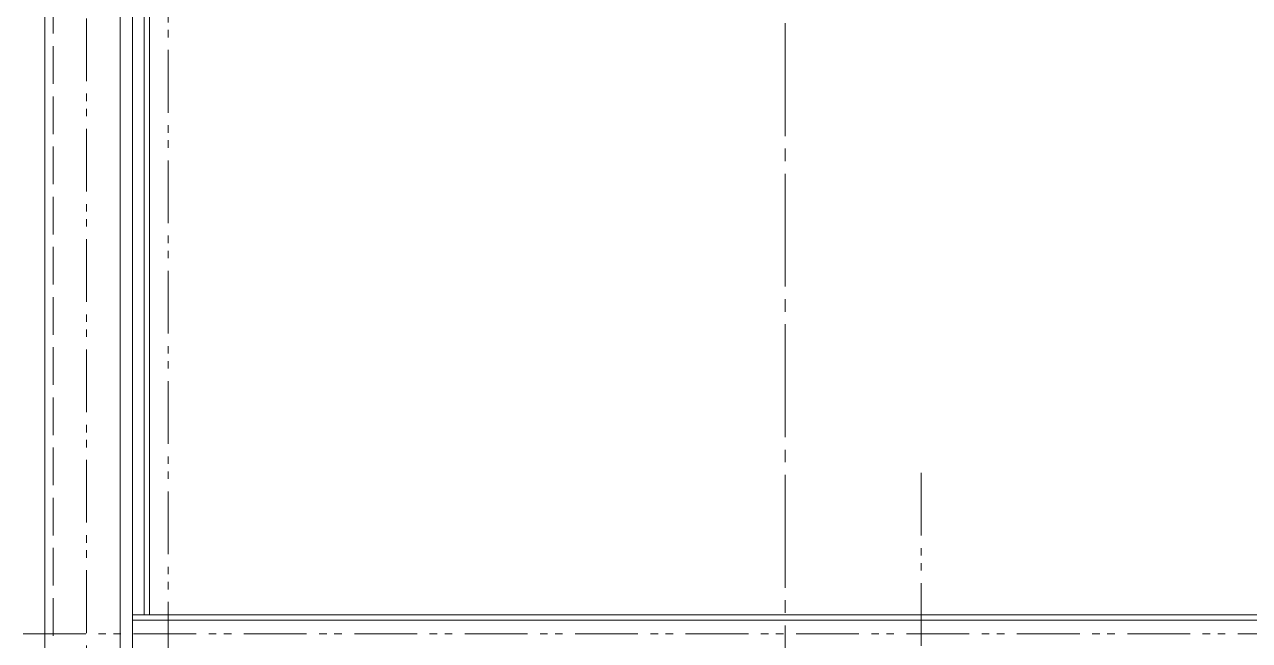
# Model space of a CAD drawing. Units: millimetres at full size. Extents: x -12803 to 120774, y -9413 to 101127.
# Drawn here: x 78931 to 81859, y 9280 to 10753 of the extents above; entities that cross this region are included whole.
import ezdxf

# ---------------------------------------------------------------- set-up
doc = ezdxf.new("R2010")
doc.units = ezdxf.units.MM
doc.header["$LTSCALE"] = 30
for name, pattern in [('CHAIN2', [12, 9, -1, 1, -1]), ('DASHED3', [4, 3, -1]), ('DOUBLE_CHAIN1', [8.8, 5, -1, 0.6, -0.6, 0.6, -1])]:
    doc.linetypes.add(name, pattern=pattern)
doc.layers.add('0-0_NoName', color=7, linetype='Continuous')
for name, color, linetype, lineweight in [('2-0_通芯', 7, 'DOUBLE_CHAIN1', 15), ('2-1_躯体', 7, 'Continuous', 15), ('2-2_間仕切り芯', 7, 'DOUBLE_CHAIN1', 15), ('2-3_間仕切り', 7, 'Continuous', 15), ('3-2_AIHO08-壁芯', 7, 'CHAIN2', 15)]:
    doc.layers.add(name, color=color, linetype=linetype, lineweight=lineweight)

# ---------------------------------------------------------------- blocks, each defined once
blk = doc.blocks.new('グループ部品-732')
at = {"layer": '2-0_通芯'}
blk.add_line((79079.36, 20799.98), (79079.36, 5670.44), dxfattribs=at)
at = {"layer": '2-1_躯体'}
for p, q in [((78979.36, 12381.41), (78979.36, 6706.41)), ((79159.36, 11276.41), (79159.36, 7276.41))]:
    blk.add_line(p, q, dxfattribs=at)
at = {"layer": '2-1_躯体', "linetype": 'DASHED3'}
blk.add_line((78999.36, 12381.41), (78999.36, 6726.41), dxfattribs=at)
at = {"layer": '2-2_間仕切り芯'}
for p, q in [((81074.36, 9681.2), (81074.36, 6501.89)), ((77079.36, 9296.41), (82717.65, 9296.41))]:
    blk.add_line(p, q, dxfattribs=at)
at = {"layer": '2-3_間仕切り'}
for p, q in [((79216.86, 11218.91), (79216.86, 9341.41)), ((79229.36, 11206.41), (79229.36, 9341.41)), ((79189.36, 9341.41), (82241.86, 9341.41)), ((79189.36, 9328.91), (82241.86, 9328.91))]:
    blk.add_line(p, q, dxfattribs=at)
blk.add_lwpolyline([(79189.36, 11246.41), (79189.36, 7306.41), (79579.36, 7306.41), (79579.36, 6916.41), (84969.36, 6916.41)], dxfattribs=at)
at = {"layer": '3-2_AIHO08-壁芯'}
blk.add_line((80749.36, 12196.41), (80749.36, 9196.41), dxfattribs=at)
blk = doc.blocks.new('グループ部品-763')
at = {"layer": '2-0_通芯'}
blk.add_line((79079.36, 20799.98), (79079.36, 5670.44), dxfattribs=at)
at = {"layer": '3-2_AIHO08-壁芯'}
blk.add_line((80749.36, 12196.41), (80749.36, 9196.41), dxfattribs=at)

msp = doc.modelspace()

# ---------------------------------------------------------------- linework, layer by layer
at = {"layer": '2-0_通芯'}
msp.add_line((79274.36, 24156.41), (79274.36, 5670.44), dxfattribs=at)

# ---------------------------------------------------------------- block references
at = {"layer": '0-0_NoName'}
for name in ['グループ部品-732', 'グループ部品-763']:
    msp.add_blockref(name, (0, 0), dxfattribs=at)

doc.saveas('drawing.dxf')
